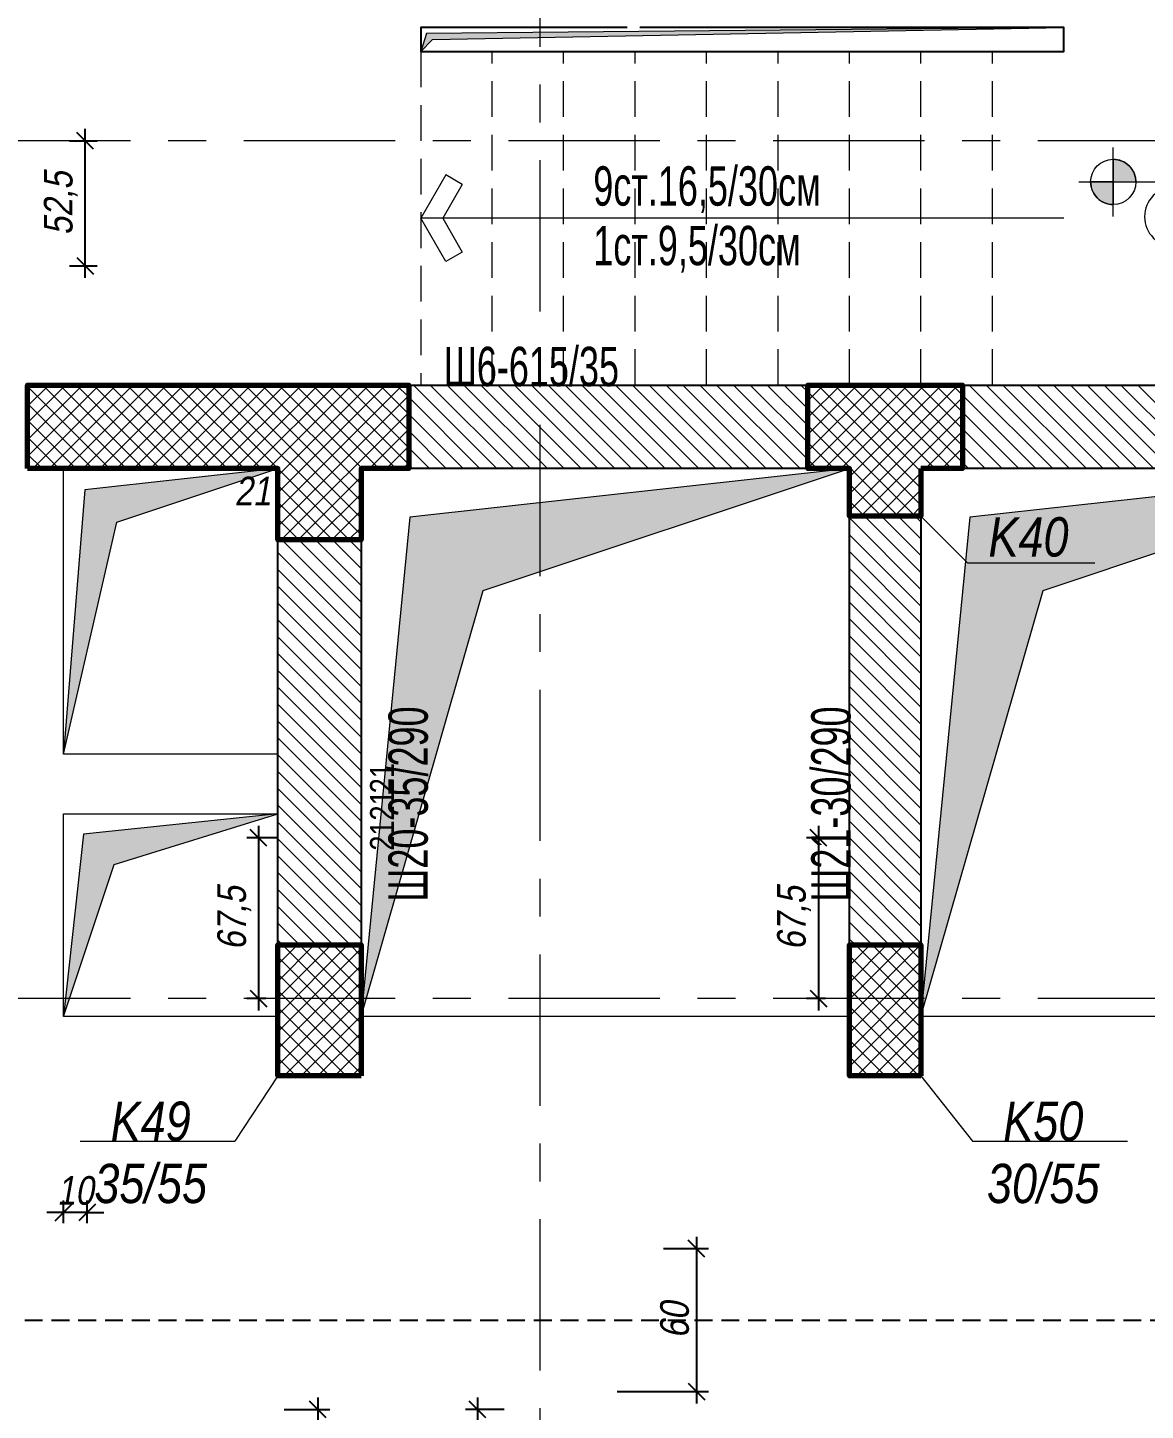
# Model space of a CAD drawing. Header units: millimetres. Extents: x 15565 to 20040, y -491 to 2778.
# Drawn here: x 17008 to 17477, y 1261 to 1841 of the extents above; entities that cross this region are included whole.
import ezdxf

# ---------------------------------------------------------------- set-up
doc = ezdxf.new("R2010")
doc.units = ezdxf.units.MM
doc.header["$PDMODE"] = 35
for name, pattern in [('Grid Line', [111.125, 63.49999999999999, -15.875, 15.875, -15.875]), ('HIDDEN', [0.375, 0.25, -0.125]), ('Hidden 3mm', [22.5, 15, -7.499999999999999])]:
    doc.linetypes.add(name, pattern=pattern)
doc.layers.get('Defpoints').update_dxf_attribs({"color": 6})
for name, color, linetype, lineweight in [('A-ANNO-DIMS', 41, 'Continuous', 9), ('A-DETL-GENF', 92, 'Continuous', 18), ('A-FLOR', 132, 'Continuous', 25), ('A-FLOR-IDEN', 11, 'Continuous', 9), ('A-WALL-IDEN', 52, 'Continuous', 9), ('A-WALL-PATT', 7, 'Continuous', 50), ('C- оси', 1, 'Continuous', 9), ('G-ANNO-TEXT', 231, 'Continuous', 9), ('S-BEAM-HDLN', 132, 'Hidden 3mm', 18), ('S-COLS', 126, 'Continuous', 70), ('S-COLS-IDEN', 50, 'Continuous', 9), ('S-COLS_H', 7, 'Continuous', 70), ('греди', 4, 'Continuous', 25), ('гредиOther', 4, 'Continuous', 25), ('стени', 3, 'Continuous', 25)]:
    doc.layers.add(name, color=color, linetype=linetype, lineweight=lineweight)
doc.layers.add('GA_X', color=41, linetype='Continuous')
doc.layers.add('GA_Y', color=41, linetype='Continuous')
doc.styles.add('Arial Narrow_2', font='ARIALN.TTF', dxfattribs={"width": 0.8, "height": 16.5})
doc.styles.add('Arial Narrow_I', font='ARIALNI.TTF', dxfattribs={"height": 12})
doc.styles.add('Arial Narrow_I_1', font='ARIALNI.TTF', dxfattribs={"height": 16.49999999999999})
doc.styles.add('arn', font='ARIALN.TTF')
doc.styles.add('text', font='ARIALN.TTF', dxfattribs={"oblique": 10})
doc.dimstyles.new('arm', dxfattribs={"dimtxt": 10, "dimasz": 7, "dimexe": 5, "dimexo": 5, "dimgap": 3, "dimtad": 1, "dimdec": 1, "dimrnd": 0.5, "dimzin": 9, "dimtxsty": 'arn', "dimblk": 'OBLIQUE', "dimcen": -2.5, "dimdle": 5, "dimse1": 1, "dimse2": 1, "dimsd1": 1, "dimsd2": 1, "dimclrd": 256, "dimclre": 256, "dimclrt": 21, "dimadec": 0, "dimazin": 0, "dimtfac": 1, "dimtdec": 1, "dimtix": 1, "dimtmove": 2, "dimatfit": 3, "dimldrblk": 'DOT', "dimfxl": 1, "dimlwd": -1, "dimlwe": -1, "dimarcsym": 0})
doc.dimstyles.new('S&P', dxfattribs={"dimtxt": 12, "dimasz": 7, "dimexe": 5, "dimexo": 5, "dimgap": 3, "dimtad": 1, "dimdec": 1, "dimrnd": 0.5, "dimzin": 9, "dimtxsty": 'text', "dimblk": 'OBLIQUE', "dimcen": -2.5, "dimdle": 5, "dimclrd": 256, "dimclre": 256, "dimclrt": 21, "dimadec": 0, "dimazin": 0, "dimtfac": 1, "dimtdec": 1, "dimtix": 1, "dimtmove": 2, "dimatfit": 3, "dimldrblk": 'DOT', "dimfxl": 1, "dimlwd": -1, "dimlwe": -1, "dimarcsym": 0})
doc.dimstyles.new('Външни_дименсии_0_5_3', dxfattribs={"dimscale": 30.48, "dimtxt": 12.28117168341912, "dimasz": 0.2952755905511811, "dimexe": 0.2460629921259842, "dimexo": 0.2460629921259842, "dimgap": 0.0984251968503937, "dimtad": 1, "dimdec": 1, "dimrnd": 0.5, "dimdsep": 46, "dimtxsty": 'Arial Narrow_I', "dimblk1": 'OBLIQUE', "dimblk2": 'OBLIQUE', "dimsah": 1, "dimcen": 0.09, "dimdle": 0.2460629921259842, "dimazin": 0, "dimtfac": 1, "dimtdec": 4, "dimtix": 1, "dimtmove": 0, "dimatfit": 3, "dimfxl": 1, "dimtvp": 1, "dimtolj": 1, "dimtzin": 0, "dimarcsym": 0})
pattern_1 = [(135, (-14351.68166962465, 4115.317611018292), (-3.535533905932738, -3.535533905932737), [])]
pattern_2 = [(45, (-14351.68166962465, 4115.317611018292), (-3.535533905932738, 3.535533905932738), []), (135, (-14351.68166962465, 4115.317611018292), (-3.535533905932738, -3.535533905932737), [])]

# ---------------------------------------------------------------- blocks, each defined once
blk = doc.blocks.new('*D28')
at = {"layer": 'Defpoints', "color": 0, "transparency": 16777216}
for p in [(17145.464534726, 1523.663100662292), (17145.464534726, 1502.663100662292), (17164.72219494595, 1502.663100662292)]:
    blk.add_point(p, dxfattribs=at)
at = {"layer": 'GA_X', "color": 21, "transparency": 16777216, "insert": (17156.70173109873, 1514.704976912003), "char_height": 10, "attachment_point": 5, "rotation": 90, "style": 'arn'}
blk.add_mtext('21', dxfattribs=at)
blk = doc.blocks.new('_Dot')
at = {"color": 0, "linetype": 'ByBlock', "lineweight": -2}
blk.add_line((-0.5, 0), (-1, 0), dxfattribs=at)
at = {"color": 0, "linetype": 'ByBlock', "const_width": 0.5}
blk.add_lwpolyline([(-0.25, 0, 1), (0.25, 0, 1)], format="xyb", close=True, dxfattribs=at)
blk = doc.blocks.new('_Oblique')
at = {"color": 0, "linetype": 'ByBlock', "lineweight": -2}
blk.add_line((-0.5, -0.5), (0.5, 0.5), dxfattribs=at)
blk = doc.blocks.new('*D29')
at = {"layer": 'Defpoints', "color": 0, "transparency": 16777216}
for p in [(17145.464534726, 1518.663100662292), (17145.464534726, 1497.663100662292), (17164.72219494595, 1497.663100662292)]:
    blk.add_point(p, dxfattribs=at)
at = {"layer": 'GA_X', "color": 21, "transparency": 16777216, "insert": (17156.70173109873, 1502.069733789175), "char_height": 10, "attachment_point": 5, "rotation": 90, "style": 'arn'}
blk.add_mtext('21', dxfattribs=at)
blk = doc.blocks.new('*D137')
at = {"layer": 'Defpoints', "color": 0, "transparency": 16777216}
for p in [(17022.96453472599, 1343.880931101643), (17022.96453472599, 1334.330192390958), (17032.96453472599, 1334.330192390958)]:
    blk.add_point(p, dxfattribs=at)
at = {"layer": 'GA_Y', "transparency": 16777216}
for p, q in [((17022.96453472599, 1339.330192390958), (17022.96453472599, 1348.880931101643)), ((17032.96453472599, 1339.330192390958), (17032.96453472599, 1348.880931101643)), ((17022.96453472599, 1343.880931101643), (17015.96453472599, 1343.880931101643)), ((17032.96453472599, 1343.880931101643), (17022.96453472599, 1343.880931101643)), ((17032.96453472599, 1343.880931101643), (17039.96453472599, 1343.880931101643))]:
    blk.add_line(p, q, dxfattribs=at)
at = {"layer": 'GA_Y', "transparency": 16777216, "xscale": 7, "yscale": 7, "zscale": 7}
blk.add_blockref('_Oblique', (17022.96453472599, 1343.880931101643), dxfattribs=at)
at = {"layer": 'GA_Y', "transparency": 16777216, "xscale": 7, "yscale": 7, "zscale": 7, "rotation": 180}
blk.add_blockref('_Oblique', (17032.96453472599, 1343.880931101643), dxfattribs=at)
at = {"layer": 'GA_Y', "color": 21, "transparency": 16777216, "insert": (17027.96453472599, 1353.007806954303), "char_height": 12, "attachment_point": 5, "style": 'text'}
blk.add_mtext('10', dxfattribs=at)
blk = doc.blocks.new('*D174')
at = {"layer": 'Defpoints', "color": 0, "transparency": 16777216}
for p in [(17110.64381570989, 1261.163100662236), (17110.46453472596, 1161.163100662236), (17129.75651281664, 1161.163100662236)]:
    blk.add_point(p, dxfattribs=at)
at = {"layer": 'GA_Y', "transparency": 16777216}
for p, q in [((17129.75651281664, 1266.163100662236), (17129.75651281664, 1156.163100662236)), ((17115.64381570989, 1261.163100662236), (17134.75651281664, 1261.163100662236)), ((17115.46453472596, 1161.163100662236), (17134.75651281664, 1161.163100662236))]:
    blk.add_line(p, q, dxfattribs=at)
at = {"layer": 'GA_Y', "transparency": 16777216, "xscale": 7, "yscale": 7, "zscale": 7}
for p, rotation in [((17129.75651281664, 1261.163100662236), 90), ((17129.75651281664, 1161.163100662236), 270)]:
    blk.add_blockref('_Oblique', p, dxfattribs=dict(at, rotation=rotation))
at = {"layer": 'GA_Y', "color": 21, "transparency": 16777216, "insert": (17120.62963696397, 1211.163100662231), "char_height": 12, "attachment_point": 5, "rotation": 90, "style": 'text'}
blk.add_mtext('100', dxfattribs=at)
blk = doc.blocks.new('*D176')
at = {"layer": 'Defpoints', "color": 0, "transparency": 16777216}
for p in [(17269.87108569212, 1328.663139103472), (17250.464534726, 1268.663100662238), (17288.73195630675, 1268.663100662238)]:
    blk.add_point(p, dxfattribs=at)
at = {"layer": 'GA_Y', "transparency": 16777216}
for p, q in [((17288.73195630675, 1333.663139103472), (17288.73195630675, 1263.663100662238)), ((17274.87108569212, 1328.663139103472), (17293.73195630675, 1328.663139103472)), ((17255.464534726, 1268.663100662238), (17293.73195630675, 1268.663100662238))]:
    blk.add_line(p, q, dxfattribs=at)
at = {"layer": 'GA_Y', "transparency": 16777216, "xscale": 7, "yscale": 7, "zscale": 7}
for p, rotation in [((17288.73195630675, 1328.663139103472), 90), ((17288.73195630675, 1268.663100662238), 270)]:
    blk.add_blockref('_Oblique', p, dxfattribs=dict(at, rotation=rotation))
at = {"layer": 'GA_Y', "color": 21, "transparency": 16777216, "insert": (17279.60508045409, 1298.66311988285), "char_height": 12, "attachment_point": 5, "rotation": 90, "style": 'text'}
blk.add_mtext('60', dxfattribs=at)
blk = doc.blocks.new('*D217')
at = {"layer": 'Defpoints', "color": 0, "transparency": 16777216}
for p in [(17091.96453472599, 1658.663100662243), (17112.96453472599, 1658.663100662243), (17112.96453472599, 1658.663100662243)]:
    blk.add_point(p, dxfattribs=at)
at = {"layer": 'GA_Y', "color": 21, "transparency": 16777216, "insert": (17102.46453472599, 1646.687657278887), "char_height": 12, "attachment_point": 5, "style": 'text'}
blk.add_mtext('21', dxfattribs=at)
blk = doc.blocks.new('_None')
blk = doc.blocks.new('*D236')
at = {"layer": 'Defpoints', "color": 0, "transparency": 16777216}
for p in [(17145.464534726, 1533.663100662239), (17145.464534726, 1512.663100662239), (17164.72219494597, 1512.663100662239)]:
    blk.add_point(p, dxfattribs=at)
at = {"layer": 'GA_X', "color": 21, "transparency": 16777216, "insert": (17156.70173109873, 1526.143208291969), "char_height": 10, "attachment_point": 5, "rotation": 90, "style": 'arn'}
blk.add_mtext('21', dxfattribs=at)
blk = doc.blocks.new('*D238')
at = {"layer": 'Defpoints', "color": 0, "transparency": 16777216}
for p in [(17117.964534726, 1501.163100662236), (17104.92417140443, 1433.663100662236), (17112.96453472598, 1433.663100662236)]:
    blk.add_point(p, dxfattribs=at)
at = {"layer": 'GA_Y', "transparency": 16777216}
for p, q in [((17104.92417140443, 1506.163100662236), (17104.92417140443, 1428.663100662236)), ((17112.964534726, 1501.163100662236), (17099.92417140443, 1501.163100662236)), ((17107.96453472598, 1433.663100662236), (17099.92417140443, 1433.663100662236))]:
    blk.add_line(p, q, dxfattribs=at)
at = {"layer": 'GA_Y', "transparency": 16777216, "xscale": 7, "yscale": 7, "zscale": 7}
for p, rotation in [((17104.92417140443, 1501.163100662236), 90), ((17104.92417140443, 1433.663100662236), 270)]:
    blk.add_blockref('_Oblique', p, dxfattribs=dict(at, rotation=rotation))
at = {"layer": 'GA_Y', "color": 21, "transparency": 16777216, "insert": (17094.71271164999, 1467.413100662231), "char_height": 12, "attachment_point": 5, "rotation": 90, "style": 'text'}
blk.add_mtext('67,5', dxfattribs=at)
blk = doc.blocks.new('*D239')
at = {"layer": 'Defpoints', "color": 0, "transparency": 16777216}
for p in [(17352.964534726, 1501.163100662236), (17339.92417140444, 1433.663100662236), (17347.96453472598, 1433.663100662236)]:
    blk.add_point(p, dxfattribs=at)
at = {"layer": 'GA_Y', "transparency": 16777216}
for p, q in [((17339.92417140444, 1506.163100662236), (17339.92417140444, 1428.663100662236)), ((17347.964534726, 1501.163100662236), (17334.92417140444, 1501.163100662236)), ((17342.96453472598, 1433.663100662236), (17334.92417140444, 1433.663100662236))]:
    blk.add_line(p, q, dxfattribs=at)
at = {"layer": 'GA_Y', "transparency": 16777216, "xscale": 7, "yscale": 7, "zscale": 7}
for p, rotation in [((17339.92417140444, 1501.163100662236), 90), ((17339.92417140444, 1433.663100662236), 270)]:
    blk.add_blockref('_Oblique', p, dxfattribs=dict(at, rotation=rotation))
at = {"layer": 'GA_Y', "color": 21, "transparency": 16777216, "insert": (17329.71271165, 1467.413100662231), "char_height": 12, "attachment_point": 5, "rotation": 90, "style": 'text'}
blk.add_mtext('67,5', dxfattribs=at)
blk = doc.blocks.new('*D241')
at = {"layer": 'Defpoints', "color": 0, "transparency": 16777216}
for p in [(17212.96453472594, 1261.163100662236), (17196.84355127479, 1058.663100662236), (17210.46453472595, 1058.663100662236)]:
    blk.add_point(p, dxfattribs=at)
at = {"layer": 'GA_Y', "transparency": 16777216}
for p, q in [((17196.84355127479, 1266.163100662236), (17196.84355127479, 1053.663100662236)), ((17207.96453472594, 1261.163100662236), (17191.84355127479, 1261.163100662236)), ((17205.46453472595, 1058.663100662236), (17191.84355127479, 1058.663100662236))]:
    blk.add_line(p, q, dxfattribs=at)
at = {"layer": 'GA_Y', "transparency": 16777216, "xscale": 7, "yscale": 7, "zscale": 7}
for p, rotation in [((17196.84355127479, 1261.163100662236), 90), ((17196.84355127479, 1058.663100662236), 270)]:
    blk.add_blockref('_Oblique', p, dxfattribs=dict(at, rotation=rotation))
at = {"layer": 'GA_Y', "color": 21, "transparency": 16777216, "insert": (17186.63209152025, 1099.913100662231), "char_height": 12, "attachment_point": 5, "rotation": 90, "style": 'text'}
blk.add_mtext('202,5', dxfattribs=at)
blk = doc.blocks.new('*D248')
at = {"layer": 'Defpoints', "color": 0, "transparency": 16777216}
for p in [(17020.46453472594, 1793.663100662237), (17032.11952051034, 1793.663100662237), (17020.46453472594, 1741.16310066224)]:
    blk.add_point(p, dxfattribs=at)
at = {"layer": 'GA_X', "transparency": 16777216}
for p, q in [((17025.46453472594, 1793.663100662237), (17037.11952051034, 1793.663100662237)), ((17032.11952051034, 1736.16310066224), (17032.11952051034, 1798.663100662237)), ((17025.46453472594, 1741.16310066224), (17037.11952051034, 1741.16310066224))]:
    blk.add_line(p, q, dxfattribs=at)
at = {"layer": 'GA_X', "transparency": 16777216, "xscale": 7, "yscale": 7, "zscale": 7}
for p, rotation in [((17032.11952051034, 1793.663100662237), 90), ((17032.11952051034, 1741.16310066224), 270)]:
    blk.add_blockref('_Oblique', p, dxfattribs=dict(at, rotation=rotation))
at = {"layer": 'GA_X', "color": 21, "transparency": 16777216, "insert": (17021.9080607559, 1767.413100662233), "char_height": 12, "attachment_point": 5, "rotation": 90, "style": 'text'}
blk.add_mtext('52,5', dxfattribs=at)
blk = doc.blocks.new('Таг плоча_uv_com_small2 - Таг плоча_uv_com_small2-3907764-КОФРАЖЕН ПЛАН НА КОТА _14_88 - L5')
at = {"layer": 'A-FLOR-IDEN'}
h = blk.add_hatch(color=256, dxfattribs=at)
edge = h.paths.add_edge_path()
edge.add_line((0.1899999999999999, -1.9e-15), (0, -1.3e-15))
edge.add_line((0, -1.3e-15), (3e-16, 0.1899999999999999))
edge.add_arc((0, 0), 0.1900000000000002, -6.252776074688882e-13, 90.00000000000028, ccw=False)
h = blk.add_hatch(color=256, dxfattribs=at)
edge = h.paths.add_edge_path()
edge.add_line((-0.190000000000001, 7e-16), (-1.1e-15, 1.3e-15))
edge.add_line((-1e-15, 1.3e-15), (-1e-16, -0.1899999999999999))
edge.add_arc((-8e-16, 3e-16), 0.1900000000000006, 180.0000000000002, 270.0000000000002, ccw=False)
for p, q in [((-5e-16, -0.29), (5e-16, 0.29)), ((3e-16, 0.19), (-3e-16, -0.19)), ((3e-16, 0.1899999999999999), (0, -1.3e-15)), ((-0.2899999999999999, 2e-16), (1.828679301997785, -6.6e-15)), ((-0.19, 6e-16), (0.19, -6e-16)), ((-1.1e-15, 1.3e-15), (-0.190000000000001, 7e-16)), ((-1e-16, -0.1899999999999999), (-1e-15, 1.3e-15)), ((0, -1.3e-15), (0.1899999999999999, -1.9e-15)), ((0.5130638338297773, -0.0417276904841656), (1.800514757883111, -0.0417276904841698)), ((0.5130638338297739, -0.5417276904841656), (1.800514757883111, -0.5417276904841697))]:
    blk.add_line(p, q, dxfattribs=at)
blk.add_circle((0, 0), 0.1900000000000002, dxfattribs=at)
for centre, radius, start, end in [((0, 0), 0.1900000000000002, 359.999999999999, 89.99999999999994), ((-8e-16, 3e-16), 0.1900000000000006, 179.9999999999998, 269.9999999999999), ((0.5130638338297765, -0.2917276904841656), 0.2499999999999998, 89.99999999999977, 269.999999999999), ((1.80051475788311, -0.2917276904841698), 0.2500000000000002, 269.9999999999998, 89.99999999999984)]:
    blk.add_arc(centre, radius, start, end, dxfattribs=at)
blk = doc.blocks.new('Таг колона - Таг колона-2887543-КОФРАЖЕН ПЛАН НА КОТА _14_88 - L5')
at = {"layer": 'S-COLS-IDEN'}
blk.add_line((-0.613053480066146, 1.1e-15), (0.6869465199338541, 1.1e-15), dxfattribs=at)
blk = doc.blocks.new('Таг НК_колона - Таг НК_колона-2895541-КОФРАЖЕН ПЛАН НА КОТА _14_88 - L5')
at = {"layer": 'S-COLS-IDEN'}
blk.add_line((-0.443394790931286, 0.4789449613255733), (0.62593779517934, 0.4789449613255733), dxfattribs=at)
blk = doc.blocks.new('*D363')
at = {"layer": 'A-ANNO-DIMS', "color": 0, "lineweight": -2, "transparency": 16777216}
for p, q in [((15902.96453472594, 1813.663100662243), (15902.96453472594, 2303.663069874225)), ((18542.96453472595, 1813.663100662236), (18542.96453472595, 2303.663069874225)), ((15895.46453472594, 2296.163069874225), (18550.46453472595, 2296.163069874225))]:
    blk.add_line(p, q, dxfattribs=at)
at = {"layer": 'Defpoints', "color": 0, "transparency": 16777216}
for p in [(18542.96453472595, 2296.163069874225), (15902.96453472594, 1806.163100662243), (18542.96453472595, 1806.163100662236)]:
    blk.add_point(p, dxfattribs=at)
at = {"layer": 'A-ANNO-DIMS', "color": 0, "lineweight": -2, "transparency": 16777216, "xscale": 9, "yscale": 9, "zscale": 9, "rotation": 180}
blk.add_blockref('_Oblique', (15902.96453472594, 2296.163069874225), dxfattribs=at)
at = {"layer": 'A-ANNO-DIMS', "color": 0, "lineweight": -2, "transparency": 16777216, "xscale": 9, "yscale": 9, "zscale": 9}
blk.add_blockref('_Oblique', (18542.96453472595, 2296.163069874225), dxfattribs=at)
at = {"layer": 'A-ANNO-DIMS', "color": 0, "transparency": 16777216, "insert": (17222.96453472594, 2305.289945726885), "char_height": 12, "width": 36.49262443073108, "attachment_point": 5, "style": 'Arial Narrow_I'}
blk.add_mtext('\\A1;2640', dxfattribs=at)
blk = doc.blocks.new('Отвор плоча правоъгълен_1 - Отвор 11-3584372-КОФРАЖЕН ПЛАН НА КОТА _14_88 - L5')
at = {"layer": 'греди', "linetype": 'Hidden 3mm', "lineweight": 18}
blk.add_hatch(color=9, dxfattribs=at).paths.add_polyline_path([(-102.4999999999685, -115.0000000000055), (-51.24999999996842, 63.74999999999904), (102.2895154315536, 114.9766128257232), (-81.999999999969, 94.49999999999888), (-99.56443914078024, -85.00000000000645)])
at = {"layer": 'A-DETL-GENF', "color": 142}
for p, q in [((102.4553515624926, 114.9950390625005), (-81.99999999999946, 94.50000000000165)), ((-51.24999999999923, 63.7500000000019), (102.485117187497, 114.9950390625005)), ((-81.99999999999946, 94.50000000000165), (-102.4950390624921, -114.9493016386513)), ((-102.4950390624922, -114.9826972179664), (-51.24999999999924, 63.7500000000019)), ((102.4999999999991, -115.0000000000023), (-102.4999999999988, -115.0000000000023))]:
    blk.add_line(p, q, dxfattribs=at)
blk = doc.blocks.new('Отвор плоча правоъгълен_1 - Отвор 11-V1-КОФРАЖЕН ПЛАН НА КОТА _14_88 - L5')
at = {"layer": 'греди', "linetype": 'Hidden 3mm', "lineweight": 18}
blk.add_hatch(color=9, dxfattribs=at).paths.add_polyline_path([(-102.4999999999609, -115.000000000005), (-51.2499999999615, 63.74999999999947), (102.5000000000373, 114.9999999999989), (-81.99999999996143, 94.4999999999993), (-102.3344246997671, -113.3079012004622)])
at = {"layer": 'A-DETL-GENF', "color": 142}
for p, q in [((102.4553515625032, 114.9950390625017), (-81.99999999999946, 94.50000000000165)), ((-51.24999999999923, 63.7500000000019), (102.4851171875008, 114.9950390625018)), ((-81.99999999999946, 94.50000000000165), (-102.4950390624991, -114.9493016387226)), ((-102.4950390624992, -114.9826972179906), (-51.24999999999924, 63.7500000000019)), ((102.4999999999991, -115.0000000000023), (-102.4999999999988, -115.0000000000023))]:
    blk.add_line(p, q, dxfattribs=at)
blk = doc.blocks.new('Отвор плоча правоъгълен_1 - Отвор 11-3699160-КОФРАЖЕН ПЛАН НА КОТА _14_88 - L5')
at = {"layer": 'греди', "linetype": 'Hidden 3mm', "lineweight": 18}
blk.add_hatch(color=9, dxfattribs=at).paths.add_polyline_path([(-44.99999999997114, -60.00000000000347), (-22.4999999999689, 37.49999999999569), (45.00000000003612, 59.99999999999719), (-35.99999999997059, 50.99999999999675), (-40.89063561009939, -9.317839191588263)])
at = {"layer": 'A-DETL-GENF', "color": 142}
for p, q in [((-45.00000000000328, -60.00000000000072), (-45.00000000000328, 59.99999999999992)), ((44.95535156250725, 59.99503906250008), (-36.000000000003, 50.99999999999918)), ((-22.50000000000148, 37.4999999999981), (44.98511718750482, 59.99503906250008)), ((-36.000000000003, 50.99999999999918), (-45.00000000000353, -60.00000000000085)), ((-45.00000000000353, -60.00000000000086), (-22.50000000000148, 37.49999999999809)), ((45.00000000000357, -60.00000000000072), (-45.00000000000328, -60.00000000000072))]:
    blk.add_line(p, q, dxfattribs=at)
blk = doc.blocks.new('Отвор плоча правоъгълен_1 - Отвор 11-3699295-КОФРАЖЕН ПЛАН НА КОТА _14_88 - L5')
at = {"layer": 'греди', "linetype": 'Hidden 3mm', "lineweight": 18}
blk.add_hatch(color=9, dxfattribs=at).paths.add_polyline_path([(-44.99999999997114, -42.50000000000355), (-23.74999999997099, 21.24999999999755), (45.00000000003612, 42.49999999999705), (-36.49999999997134, 33.99999999999725), (-36.56805988101783, 33.38746107057866)])
at = {"layer": 'A-DETL-GENF', "color": 142}
for p, q in [((-45.00000000000328, 42.49999999999994), (45.00000000000358, 42.49999999999994)), ((-45.00000000000328, -42.50000000000074), (-45.00000000000328, 42.49999999999994)), ((45.00000000000363, 42.49999999999969), (-36.50000000000375, 33.99999999999992)), ((-23.75000000000334, 21.24999999999994), (45.00000000000364, 42.49999999999969)), ((-36.50000000000375, 33.99999999999993), (-45.00000000000353, -42.50000000000087)), ((-45.00000000000353, -42.50000000000087), (-23.75000000000334, 21.24999999999993)), ((45.00000000000358, -42.50000000000074), (-45.00000000000328, -42.50000000000074))]:
    blk.add_line(p, q, dxfattribs=at)
blk = doc.blocks.new('Стрелка стълби_2021 - Без кръгче-3688711-КОФРАЖЕН ПЛАН НА КОТА _14_88 - L5')
at = {"layer": 'A-DETL-GENF'}
for p, q in [((252.5717967697255, 14.18653347947308), (259.500000000001, 18.1865334794731)), ((259.500000000001, 18.1865334794731), (270.000000000001, 0)), ((260.762395692967, -1.02e-14), (252.5717967697255, 14.18653347947308)), ((0, 0), (270.000000000001, 0)), ((259.500000000001, -18.18653347947317), (270.000000000001, 0)), ((252.5717967697255, -14.18653347947316), (260.762395692967, -1.02e-14)), ((252.5717967697255, -14.18653347947316), (259.500000000001, -18.18653347947317))]:
    blk.add_line(p, q, dxfattribs=at)
blk = doc.blocks.new('Таг отвор_2021 - Таг отвор_2021-3685747-КОФРАЖЕН ПЛАН НА КОТА _14_88 - L5')
at = {"layer": 'A-DETL-GENF'}
blk.add_hatch(color=9, dxfattribs=at).paths.add_polyline_path([(2.98871e-11, -9.999999999772815), (5.00000000003005, -5.000000000002329), (270.0000000000244, -2.3823e-12), (2.500000000029968, -2.500000000002464)])
at = {"layer": 'A-DETL-GENF', "color": 142}
for p, q in [((2.499999999999997, -2.5), (-3.4e-15, -9.999999999770496)), ((-3.4e-15, -9.999999999770496), (4.999999999999996, -5)), ((269.999999999994, -2.03e-14), (2.499999999999973, -2.5)), ((4.999999999999996, -5), (269.999999999994, -2.03e-14))]:
    blk.add_line(p, q, dxfattribs=at)

msp = doc.modelspace()

# ---------------------------------------------------------------- hatches: boundary and pattern name
at = {"layer": 'A-WALL-PATT', "lineweight": 18}
h = msp.add_hatch(dxfattribs=at)
h.set_pattern_fill('FP_2', color=250, style=0, pattern_type=2)
h.set_pattern_definition(pattern_1)
h.paths.add_polyline_path([(17329.06294746555, 1656.163100662243), (17335.46453472599, 1656.163100662243), (17335.46453472599, 1691.163100662243), (17167.964534726, 1691.163100662243), (17167.964534726, 1656.163100662243), (17229.40988818977, 1656.163100662243)])
h = msp.add_hatch(dxfattribs=at)
h.set_pattern_fill('FP_2', color=250, style=0, pattern_type=2)
h.set_pattern_definition(pattern_1)
h.paths.add_polyline_path([(17428.71600674133, 1656.163100662243), (17527.96453472599, 1656.163100662243), (17527.96453472599, 1691.163100662243), (17400.464534726, 1691.163100662236), (17400.464534726, 1656.163100662243), (17403.80274192239, 1656.163100662243)])
h = msp.add_hatch(dxfattribs=at)
h.set_pattern_fill('FP_2', color=250, style=0, pattern_type=2)
h.set_pattern_definition(pattern_1)
h.paths.add_polyline_path([(17382.96453472599, 1456.163100662236), (17382.96453472599, 1636.163100662243), (17352.964534726, 1636.163100662243), (17352.964534726, 1456.163100662236), (17378.88947710345, 1456.163100662236)])
h = msp.add_hatch(dxfattribs=at)
h.set_pattern_fill('FP_2', color=250, style=0, pattern_type=2)
h.set_pattern_definition(pattern_1)
h.paths.add_polyline_path([(17129.75682891398, 1456.163100662236), (17147.964534726, 1456.163100662236), (17147.964534726, 1626.163100662243), (17112.96453472599, 1626.163100662243), (17112.96453472599, 1456.163100662236)])
at = {"layer": 'S-COLS_H', "lineweight": 18}
h = msp.add_hatch(dxfattribs=at)
h.set_pattern_fill('FP_1', color=256, style=0, pattern_type=2)
h.set_pattern_definition(pattern_2)
h.paths.add_polyline_path([(17129.75682891398, 1626.163100662243), (17147.964534726, 1626.163100662243), (17147.964534726, 1656.163100662243), (17167.964534726, 1656.163100662243), (17167.964534726, 1691.163100662236), (17007.96453472599, 1691.163100662236), (17007.96453472599, 1656.163100662243), (17112.96453472599, 1656.163100662243), (17112.96453472599, 1626.163100662243)])
h = msp.add_hatch(dxfattribs=at)
h.set_pattern_fill('FP_1', color=256, style=0, pattern_type=2)
h.set_pattern_definition(pattern_2)
h.paths.add_polyline_path([(17352.964534726, 1636.163100662243), (17382.96453472599, 1636.163100662243), (17382.96453472599, 1656.163100662243), (17400.464534726, 1656.163100662243), (17400.464534726, 1691.163100662236), (17335.46453472599, 1691.163100662243), (17335.46453472599, 1656.163100662243), (17352.964534726, 1656.163100662243), (17352.964534726, 1640.299632558572)])
h = msp.add_hatch(dxfattribs=at)
h.set_pattern_fill('FP_1', color=256, style=0, pattern_type=2)
h.set_pattern_definition(pattern_2)
h.paths.add_polyline_path([(17129.75682891398, 1401.163100662228), (17147.964534726, 1401.163100662228), (17147.964534726, 1456.163100662236), (17112.96453472599, 1456.163100662236), (17112.96453472599, 1401.163100662228)])
h = msp.add_hatch(dxfattribs=at)
h.set_pattern_fill('FP_1', color=256, style=0, pattern_type=2)
h.set_pattern_definition(pattern_2)
h.paths.add_polyline_path([(17378.88947710345, 1401.163100662228), (17382.96453472599, 1401.163100662228), (17382.96453472599, 1456.163100662236), (17352.964534726, 1456.163100662236), (17352.964534726, 1401.163100662228)])

# ---------------------------------------------------------------- linework, layer by layer
at = {"layer": 'A-FLOR'}
msp.add_lwpolyline([(17259.58333324336, 1841.163100662243), (17172.96453472594, 1841.163100662243), (17172.96453472594, 1831.163100662236), (17442.96453472594, 1831.163100662236), (17442.96453472594, 1841.163100662236), (17264.90422210573, 1841.163100662236)], dxfattribs=at)
at = {"layer": 'C- оси', "linetype": 'Grid Line'}
for p, q in [((17222.96453472594, 2341.163100662243), (17222.96453472594, 31.16310066223559)), ((18717.96453472593, 1793.663100662236), (15727.96453472594, 1793.663100662236)), ((18717.96453472593, 1433.663100662236), (15727.96453472594, 1433.663100662236))]:
    msp.add_line(p, q, dxfattribs=at)
at = {"layer": 'Defpoints', "color": 252, "linetype": 'HIDDEN', "ltscale": 30}
msp.add_lwpolyline([(16612.96453472594, 1298.663100662236), (17832.96453472594, 1298.663100662236), (17832.96453472594, 831.1631006622356), (16612.96453472594, 831.1631006622356)], close=True, dxfattribs=at)
at = {"layer": 'S-BEAM-HDLN'}
for p, q in [((17172.96453472594, 1831.163100662236), (17172.96453472594, 1691.163100662236)), ((17202.96453472594, 1691.163100662236), (17202.96453472594, 1831.163100662236)), ((17232.96453472594, 1691.163100662236), (17232.96453472594, 1831.163100662236)), ((17262.96453472594, 1691.163100662236), (17262.96453472594, 1831.163100662236)), ((17292.96453472594, 1691.163100662236), (17292.96453472594, 1831.163100662236)), ((17322.96453472594, 1691.163100662236), (17322.96453472594, 1831.163100662236)), ((17352.96453472594, 1691.163100662236), (17352.96453472594, 1831.163100662236)), ((17382.96453472594, 1691.163100662236), (17382.96453472594, 1831.163100662236)), ((17412.96453472594, 1691.163100662236), (17412.96453472594, 1831.163100662236))]:
    msp.add_line(p, q, dxfattribs=at)
at = {"layer": 'S-COLS'}
for points in [[(17007.96453472595, 1656.163100662243), (17007.96453472595, 1691.163100662243), (17167.96453472595, 1691.163100662243), (17167.96453472595, 1656.163100662243), (17147.96453472595, 1656.163100662243), (17147.96453472595, 1626.163100662243), (17112.96453472595, 1626.163100662243), (17112.96453472595, 1656.163100662243)], [(17382.96453472595, 1656.163100662243), (17382.96453472595, 1636.163100662243), (17352.96453472595, 1636.163100662243), (17352.96453472595, 1656.163100662243), (17335.46453472595, 1656.163100662243), (17335.46453472595, 1691.163100662243), (17400.46453472595, 1691.163100662243), (17400.46453472595, 1656.163100662243)], [(17147.96453472595, 1401.163100662236), (17112.96453472595, 1401.163100662236), (17112.96453472595, 1456.163100662243), (17147.96453472595, 1456.163100662243)], [(17382.96453472595, 1401.163100662236), (17352.96453472595, 1401.163100662236), (17352.96453472595, 1456.163100662243), (17382.96453472595, 1456.163100662243)]]:
    msp.add_lwpolyline(points, close=True, dxfattribs=at)
at = {"layer": 'S-COLS-IDEN'}
for p, q in [((17382.96453472596, 1636.163100662243), (17402.51739041773, 1616.491017096227)), ((17112.96453472596, 1401.163100662243), (17094.96206785953, 1373.728893309004)), ((17382.96453472594, 1401.163100662243), (17404.66165358572, 1373.728893309004))]:
    msp.add_line(p, q, dxfattribs=at)
at = {"layer": 'стени'}
for points in [[(17167.96453472595, 1656.163100662243), (17167.96453472595, 1691.163100662243), (17335.46453472595, 1691.163100662243), (17335.46453472595, 1656.163100662243)], [(17400.46453472595, 1656.163100662243), (17400.46453472595, 1691.163100662243), (17527.96453472595, 1691.163100662243), (17527.96453472595, 1656.163100662243)], [(17352.96453472595, 1636.163100662243), (17382.96453472595, 1636.163100662243), (17382.96453472595, 1456.163100662243), (17352.96453472595, 1456.163100662243)], [(17112.96453472595, 1626.163100662243), (17147.96453472595, 1626.163100662243), (17147.96453472595, 1456.163100662243), (17112.96453472595, 1456.163100662243)]]:
    msp.add_lwpolyline(points, close=True, dxfattribs=at)

# ---------------------------------------------------------------- block references
at = {"layer": 'A-DETL-GENF', "color": 142}
msp.add_blockref('Таг отвор_2021 - Таг отвор_2021-3685747-КОФРАЖЕН ПЛАН НА КОТА _14_88 - L5', (17172.96453472594, 1841.16310066201), dxfattribs=at)
at = {"layer": 'A-DETL-GENF', "rotation": 180}
msp.add_blockref('Стрелка стълби_2021 - Без кръгче-3688711-КОФРАЖЕН ПЛАН НА КОТА _14_88 - L5', (17442.96453472594, 1761.163100662236), dxfattribs=at)
at = {"layer": 'A-FLOR-IDEN', "xscale": 49.99999999999998, "yscale": 49.99999999999998, "zscale": 49.99999999999998}
msp.add_blockref('Таг плоча_uv_com_small2 - Таг плоча_uv_com_small2-3907764-КОФРАЖЕН ПЛАН НА КОТА _14_88 - L5', (17463.68940825309, 1776.403120417055), dxfattribs=at)
at = {"layer": 'S-COLS-IDEN', "xscale": 49.99999999999998, "yscale": 49.99999999999998, "zscale": 49.99999999999998}
for name, p in [('Таг НК_колона - Таг НК_колона-2895541-КОФРАЖЕН ПЛАН НА КОТА _14_88 - L5', (17424.6871299643, 1592.555106197115)), ('Таг колона - Таг колона-2887543-КОФРАЖЕН ПЛАН НА КОТА _14_88 - L5', (17060.61474186283, 1373.728884786507)), ('Таг колона - Таг колона-2887543-КОФРАЖЕН ПЛАН НА КОТА _14_88 - L5', (17435.31432758903, 1373.728884786507))]:
    msp.add_blockref(name, p, dxfattribs=at)
at = {"layer": 'гредиOther', "color": 134}
for name, p in [('Отвор плоча правоъгълен_1 - Отвор 11-3699160-КОФРАЖЕН ПЛАН НА КОТА _14_88 - L5', (17067.96453472594, 1596.163100662243)), ('Отвор плоча правоъгълен_1 - Отвор 11-3584372-КОФРАЖЕН ПЛАН НА КОТА _14_88 - L5', (17250.46453472595, 1541.163100662243)), ('Отвор плоча правоъгълен_1 - Отвор 11-V1-КОФРАЖЕН ПЛАН НА КОТА _14_88 - L5', (17485.46453472595, 1541.163100662236)), ('Отвор плоча правоъгълен_1 - Отвор 11-3699295-КОФРАЖЕН ПЛАН НА КОТА _14_88 - L5', (17067.96453472594, 1468.663100662003))]:
    msp.add_blockref(name, p, dxfattribs=at)

# ---------------------------------------------------------------- texts
at = {"layer": 'A-WALL-IDEN', "insert": (17219.44592673193, 1698.82452330561), "char_height": 16.49999999999999, "width": 120, "attachment_point": 5, "line_spacing_factor": 0.9491888760139051, "style": 'Arial Narrow_2'}
msp.add_mtext('\\pt50.80003,101.60007,152.39994,203.19997,254.00001,304.80004,355.60008,406.39995,457.19998,508.00002,558.80005,609.59992,660.39996,711.19999,762.00003,812.80006,863.59993,914.39997,965.2,1016.00004,1066.80008,1117.59995,1168.39998,1219.20002,1270.00005,1320.79992,1371.59996,1422.39999,1473.20003,1524.00006,1574.79993,1625.59997;Ш6-615/35', dxfattribs=at)
at = {"layer": 'A-WALL-IDEN', "char_height": 16.49999999999999, "width": 120, "attachment_point": 5, "rotation": 90, "line_spacing_factor": 0.9491888760139051, "style": 'Arial Narrow_2'}
for s, insert in [('\\pt50.80003,101.60007,152.39994,203.19997,254.00001,304.80004,355.60008,406.39995,457.19998,508.00002,558.80005,609.59992,660.39996,711.19999,762.00003,812.80006,863.59993,914.39997,965.2,1016.00004,1066.80008,1117.59995,1168.39998,1219.20002,1270.00005,1320.79992,1371.59996,1422.39999,1473.20003,1524.00006,1574.79993,1625.59997;Ш20-35/290', (17167.80311208257, 1515.282570915771)), ('\\pt50.80003,101.60007,152.39994,203.19997,254.00001,304.80004,355.60008,406.39995,457.19998,508.00002,558.80005,609.59992,660.39996,711.19999,762.00003,812.80006,863.59993,914.39997,965.2,1016.00004,1066.80008,1117.59995,1168.39998,1219.20002,1270.00005,1320.79992,1371.59996,1422.39999,1473.20003,1524.00006,1574.79993,1625.59997;Ш21-30/290', (17345.30311208257, 1515.282570915771))]:
    msp.add_mtext(s, dxfattribs=dict(at, insert=insert))
at = {"layer": 'G-ANNO-TEXT', "color": 7, "char_height": 16.5, "attachment_point": 1, "line_spacing_factor": 0.949188876013905, "style": 'Arial Narrow_2'}
for s, insert, width in [('\\pt72.00006,143.99996,216.00002,288.00008,359.99997,432.00003,503.99992,575.99998,648.00004,719.99994,792,864.00006,935.99995,1008.00002,1080.00008,1151.99997,1224.00003,1295.99993,1367.99999,1440.00005,1511.99994,1584,1656.00006,1727.99996,1800.00002,1872.00008,1943.99997,2016.00003,2087.99993,2159.99999,2232.00005,2303.99994;9ст.16,5/30см', (17245.41523630324, 1782.959852130656), 95.14200000000001), ('\\pt72.00006,143.99996,216.00002,288.00008,359.99997,432.00003,503.99992,575.99998,648.00004,719.99994,792,864.00006,935.99995,1008.00002,1080.00008,1151.99997,1224.00003,1295.99993,1367.99999,1440.00005,1511.99994,1584,1656.00006,1727.99996,1800.00002,1872.00008,1943.99997,2016.00003,2087.99993,2159.99999,2232.00005,2303.99994;1ст.9,5/30см', (17245.41523630324, 1757.959852130656), 86.86000000000001)]:
    msp.add_mtext(s, dxfattribs=dict(at, insert=insert, width=width))
at = {"layer": 'S-COLS-IDEN', "char_height": 16.49999999999999, "line_spacing_factor": 0.9491888760139051, "style": 'Arial Narrow_I_1'}
for s, insert, width, attachment_point in [('\\pxqc,t3.84848,7.69697,11.54545,15.39394,19.24242,23.09091,26.93939,30.78788,34.63636,38.48485,42.33333,46.18182,50.0303,53.87879,57.72727,61.57576,65.42424,69.27273,73.12121,76.9697,80.81818,84.66667,88.51515,92.36364,96.21212,100.06061,103.90909,107.75758,111.60606,115.45455,119.30303,123.15152;{K40}', (17428.12520975459, 1635.675769246775), 33.39999999999998, 2), ('\\pxqc,t3.84848,7.69697,11.54545,15.39394,19.24242,23.09091,26.93939,30.78788,34.63636,38.48485,42.33333,46.18182,50.0303,53.87879,57.72727,61.57576,65.42424,69.27273,73.12121,76.9697,80.81818,84.66667,88.51515,92.36364,96.21212,100.06061,103.90909,107.75758,111.60606,115.45455,119.30303,123.15152;{K49\\P35/55}', (17059.62556454235, 1368.977734560454), 46.64999999999996, 5), ('\\pxqc,t3.84848,7.69697,11.54545,15.39394,19.24242,23.09091,26.93939,30.78788,34.63636,38.48485,42.33333,46.18182,50.0303,53.87879,57.72727,61.57576,65.42424,69.27273,73.12121,76.9697,80.81818,84.66667,88.51515,92.36364,96.21212,100.06061,103.90909,107.75758,111.60606,115.45455,119.30303,123.15152;{K50\\P30/55}', (17434.32515026855, 1368.977734560454), 46.64999999999996, 5)]:
    msp.add_mtext(s, dxfattribs=dict(at, insert=insert, width=width, attachment_point=attachment_point))

# ---------------------------------------------------------------- dimensions: what is measured, and where the dimension line sits
at = {"layer": 'A-ANNO-DIMS'}
dim = msp.add_linear_dim(base=(18542.96453472595, 2296.163069874225), p1=(15902.96453472594, 1806.163100662243), p2=(18542.96453472595, 1806.163100662236), dimstyle='Външни_дименсии_0_5_3', override={"dimpost": '<>', "dimfxl": 2640.000000000015}, dxfattribs=at)
dim.commit()
dim.dimension.update_dxf_attribs({"geometry": '*D363', "text_midpoint": (17222.96453472594, 2305.289945726885)})
at = {"layer": 'GA_X'}
dim = msp.add_linear_dim(base=(17032.11952051034, 1793.663100662237), p1=(17020.46453472593, 1741.163100662239), p2=(17020.46453472593, 1793.663100662236), angle=90, dimstyle='S&P', override={"dimarcsym": 2}, dxfattribs=at)
dim.commit()
dim.dimension.update_dxf_attribs({"geometry": '*D248', "text_midpoint": (17021.9080607559, 1767.413100662233)})
for base, p1, p2, picture, middle in [((17164.72219494597, 1512.663100662239), (17145.46453472599, 1533.663100662238), (17145.46453472599, 1512.663100662238), '*D236', (17156.70173109873, 1526.143208291969)), ((17164.72219494595, 1502.663100662292), (17145.46453472599, 1523.663100662292), (17145.46453472599, 1502.663100662292), '*D28', (17156.70173109873, 1514.704976912003)), ((17164.72219494595, 1497.663100662292), (17145.46453472599, 1518.663100662292), (17145.46453472599, 1497.663100662292), '*D29', (17156.70173109873, 1502.069733789175))]:
    dim = msp.add_linear_dim(base=base, p1=p1, p2=p2, angle=90, dimstyle='arm', dxfattribs=at)
    dim.commit()
    dim.dimension.update_dxf_attribs({"geometry": picture, "text_midpoint": middle, "dimtype": 160})
at = {"layer": 'GA_Y'}
dim = msp.add_linear_dim(base=(17112.96453472599, 1658.663100662243), p1=(17091.96453472599, 1658.663100662243), p2=(17112.96453472599, 1658.663100662243), dimstyle='S&P', override={"dimblk1": 'None', "dimblk2": 'None', "dimsah": 1, "dimse1": 1, "dimse2": 1, "dimsd1": 1, "dimsd2": 1}, dxfattribs=at)
dim.commit()
dim.dimension.update_dxf_attribs({"geometry": '*D217', "text_midpoint": (17102.46453472599, 1646.687657278887), "dimtype": 160})
for base, p1, p2, picture, middle in [((17104.92417140443, 1433.663100662236), (17117.96453472599, 1501.163100662236), (17112.96453472597, 1433.663100662236), '*D238', (17094.71271164999, 1467.413100662231)), ((17339.92417140444, 1433.663100662236), (17352.96453472599, 1501.163100662236), (17347.96453472597, 1433.663100662236), '*D239', (17329.71271165, 1467.413100662231)), ((17288.73195630675, 1268.663100662238), (17269.87108569211, 1328.663139103472), (17250.46453472599, 1268.663100662237), '*D176', (17279.60508045409, 1298.66311988285)), ((17129.75651281664, 1161.163100662236), (17110.64381570988, 1261.163100662236), (17110.46453472596, 1161.163100662236), '*D174', (17120.62963696397, 1211.163100662231))]:
    dim = msp.add_linear_dim(base=base, p1=p1, p2=p2, angle=90, dimstyle='S&P', override={"dimarcsym": 2}, dxfattribs=at)
    dim.commit()
    dim.dimension.update_dxf_attribs({"geometry": picture, "text_midpoint": middle})
dim = msp.add_linear_dim(base=(17022.96453472599, 1343.880931101643), p1=(17032.96453472599, 1334.330192390958), p2=(17022.96453472599, 1334.330192390958), dimstyle='S&P', override={"dimarcsym": 2}, dxfattribs=at)
dim.commit()
dim.dimension.update_dxf_attribs({"geometry": '*D137', "text_midpoint": (17027.96453472599, 1353.007806954303)})
dim = msp.add_linear_dim(base=(17196.84355127479, 1058.663100662236), p1=(17212.96453472594, 1261.163100662236), p2=(17210.46453472595, 1058.663100662236), angle=90, dimstyle='S&P', override={"dimarcsym": 2}, dxfattribs=at)
dim.commit()
dim.dimension.update_dxf_attribs({"geometry": '*D241', "text_midpoint": (17186.63209152025, 1099.913100662231), "dimtype": 160})

doc.saveas('drawing.dxf')
